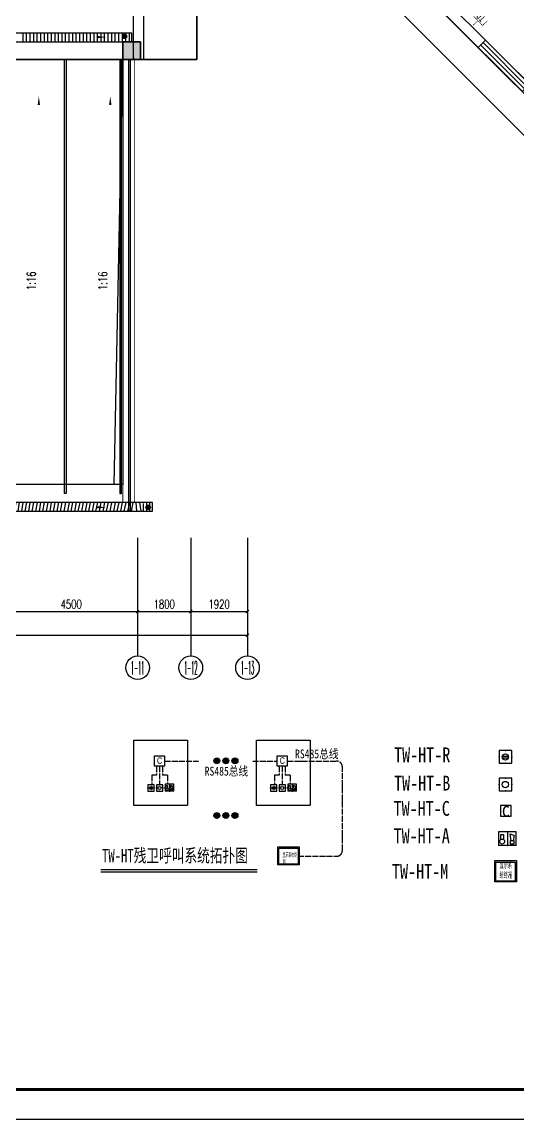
# Model space of a CAD drawing. Extents: x 815029915 to 815825525, y 579155098 to 579748855.
# Drawn here: x 815484574 to 815501371, y 579530109 to 579567274 of the extents above; entities that cross this region are included whole.
import ezdxf
from ezdxf.enums import TextEntityAlignment as Align

# ---------------------------------------------------------------- set-up
doc = ezdxf.new("R2010")
doc.units = 0
doc.header["$LTSCALE"] = 100
doc.header["$MEASUREMENT"] = 0
doc.linetypes.add('DASH', pattern=[0.35, 0.25, -0.1])
doc.linetypes.add('DOTE', pattern=[2.4200000000000004, 2, -0.2, 0.02, -0.2])
for name, color, linetype in [('AXIS', 3, 'Continuous'), ('AXIS_TEXT', 7, 'Continuous'), ('COLUMN', 9, 'Continuous'), ('DIM_SYMB', 3, 'Continuous'), ('DN_F', 50, 'Continuous'), ('E-TEXT-PLAN-DER', 7, 'Continuous'), ('EQUIP-照明', 3, 'Continuous'), ('GROUND', 2, 'Continuous'), ('LVTRY', 6, 'Continuous'), ('PUB_TEXT', 7, 'Continuous'), ('STAIR', 2, 'Continuous'), ('T-EQUP-COMM', 7, 'Continuous'), ('WALL', 9, 'Continuous'), ('WINDOW', 4, 'Continuous'), ('WIRE-控制', 1, 'DOTE'), ('ZG-图框层', 4, 'Continuous'), ('zm', 1, 'Continuous'), ('电气标注', 2, 'Continuous')]:
    doc.layers.add(name, color=color, linetype=linetype)
doc.layers.add('柱填充', color=9, linetype='Continuous', lineweight=18)
doc.layers.add('砼柱', color=2, linetype='Continuous', lineweight=35)
doc.styles.add('-宋体', font='', dxfattribs={"width": 0.8})
doc.styles.add('-黑体', font='', dxfattribs={"width": 0.8})
doc.styles.add('_TCH_AXIS', font='COMPLEX', dxfattribs={"bigfont": 'GBCBIG'})
doc.styles.add('_TCH_DIM', font='SIMPLEX', dxfattribs={"bigfont": 'GBCBIG'})
doc.styles.add('_TCH_DIM_T3', font='SIMPLEX', dxfattribs={"width": 0.7058823529411765, "bigfont": 'GBCBIG'})
doc.styles.add('COMPLEX', font='COMPLEX')
doc.styles.add('CWSWS', font='cwsws.shx', dxfattribs={"width": 0.7, "bigfont": 'GBHZFS.shx'})
doc.styles.add('HZ', font='', dxfattribs={"width": 0.8})
doc.styles.add('HZTXT', font='SIMPLEX', dxfattribs={"width": 0.8, "height": 300, "bigfont": 'HZTXT'})
doc.styles.add('IDQSTYLE', font='txt.shx', dxfattribs={"width": 0.7, "bigfont": 'hztxt.shx'})
doc.styles.add('ST', font='')
doc.styles.get("Standard").update_dxf_attribs({"font": 'gbenor.shx', "bigfont": 'gbcbig.shx'})
doc.styles.add('宋体', font='', dxfattribs={"width": 0.8})
doc.styles.get('-宋体').set_extended_font_data('SimSun')
doc.styles.get('-黑体').set_extended_font_data('SimHei')
doc.styles.get('HZ').set_extended_font_data('SimHei')
doc.styles.get('ST').set_extended_font_data('SimSun')
doc.styles.get('宋体').set_extended_font_data('SimSun')
doc.dimstyles.new('_TCH_ARCH-100', dxfattribs={"dimscale": 100, "dimtxt": 2.975, "dimasz": 1, "dimexe": 2.5, "dimexo": 3, "dimgap": 1, "dimtad": 1, "dimdec": 0, "dimzin": 0, "dimdsep": 46, "dimtxsty": '_TCH_DIM_T3', "dimblk": 'ARCHTICK', "dimcen": 0.09, "dimclrt": 7, "dimazin": 2, "dimtfac": 1, "dimtdec": 0, "dimtix": 1, "dimtmove": 2, "dimatfit": 3, "dimfxl": 0, "dimtolj": 1, "dimtzin": 0, "dimarcsym": 0})

# ---------------------------------------------------------------- blocks, each defined once
blk = doc.blocks.new('HC000923')
at = {"color": 0, "linetype": 'Continuous', "const_width": 0.2}
for points in [[(-2.500000000000057, 5), (-2.500000000000057, 2.5), (2.499999999999943, 2.5), (2.499999999999943, 5)], [(0, 2.5), (0, 0)]]:
    blk.add_lwpolyline(points, dxfattribs=at)
at = {"color": 0, "style": 'IDQSTYLE', "width": 0.7}
blk.add_attdef('TP', (-1.278089025318932, 3.025143139097395), '', height=2.5, dxfattribs=at)
at = {"layer": 'E-TEXT-PLAN-DER', "color": 0, "style": 'IDQSTYLE', "width": 0.7}
blk.add_attdef('PSFHATT', (4.499999999999943, 0), '', height=2.5, dxfattribs=at)
blk = doc.blocks.new('$equip$00001233')
for p, q in [((0.357142857144936, 0.714285714286234), (-0.357142857144936, 0.714285714286234)), ((-0.357142857144936, 0.714285714286234), (-0.357142857144936, 0)), ((0.357142857144936, 0), (0.357142857144936, 0.714285714286234)), ((-0.357142857144936, 0), (0.357142857144936, 0))]:
    blk.add_line(p, q)
blk.add_circle((0, 0.357142857144936), 0.178571428571375)
at = {"layer": 'EQUIP-照明'}
for p in [(0, 0.714285714286234), (-0.357142857144936, 0.357142857144936), (0, 0), (0.357142857144936, 0.357142857144936)]:
    blk.add_point(p, dxfattribs=at)
at = {"layer": 'EQUIP-照明', "flags": 9}
blk.add_attdef('A', (0, 0), '', height=2e-05, dxfattribs=at)
blk = doc.blocks.new('$lvtry$00000171')
for p, q in [((-74.24621202462731, 10.60660171788186), (-10.60660171788186, 74.24621202462731)), ((-69.81875867368217, -27.39235180270043), (27.39235180242758, 69.81875867368217)), ((-53.03300858900184, -53.03300858886359), (53.03300858900184, 53.03300858886359)), ((-27.39235180242758, -69.81875867368217), (69.81875867368217, 27.39235180270043)), ((10.60660171788186, -74.24621202462731), (74.24621202462731, -10.60660171788186))]:
    blk.add_line(p, q)
blk.add_circle((0, 0), 75)
blk.add_point((0, 0))
blk = doc.blocks.new('$TCHSYS$WIN2D')
for p, q in [((-0.5, 0.5), (0.5, 0.5)), ((-0.5, 0.5), (-0.4999999999999999, -0.5)), ((0.5, 0.5), (0.4999999999999998, -0.5)), ((0.5, 0.1666666666666666), (-0.5, 0.1666666666666666)), ((0.5, -0.1666666666666667), (-0.5, -0.1666666666666667)), ((-0.4999999999999999, -0.5), (0.5, -0.5))]:
    blk.add_line(p, q)
blk = doc.blocks.new('_ArchTick')
at = {"color": 0, "linetype": 'ByBlock', "const_width": 0.4}
blk.add_lwpolyline([(-0.5, -0.5), (0.5, 0.5)], dxfattribs=at)
blk = doc.blocks.new('*D413')
at = {"layer": 'AXIS', "color": 0, "lineweight": -2, "transparency": 16777216}
for p, q in [((815498007.9579977, 579597697.8654209), (815500306.0550365, 579599995.9624598)), ((815500129.2783413, 579599819.1857646), (815537605.9377444, 579562342.5263617)), ((815535484.6174008, 579560221.2060181), (815537782.7144396, 579562519.303057))]:
    blk.add_line(p, q, dxfattribs=at)
at = {"layer": 'Defpoints', "color": 0, "transparency": 16777216}
for p in [(815497795.8259634, 579597485.7333866), (815537605.9377444, 579562342.5263617), (815535272.4853665, 579560009.0739838)]:
    blk.add_point(p, dxfattribs=at)
at = {"layer": 'AXIS', "color": 0, "lineweight": -2, "transparency": 16777216, "xscale": 100, "yscale": 100, "zscale": 100}
for p, rotation in [((815500129.2783413, 579599819.1857646), 135.0000000001822), ((815537605.9377444, 579562342.5263617), 315.0000000001822)]:
    blk.add_blockref('_ArchTick', p, dxfattribs=dict(at, rotation=rotation))
at = {"layer": 'AXIS', "color": 7, "transparency": 16777216, "insert": (815519043.5008546, 579581256.7488749), "char_height": 297.5, "attachment_point": 5, "rotation": 315.0000000001822, "style": '_TCH_DIM_T3'}
blk.add_mtext('\\A1;53000', dxfattribs=at)
blk = doc.blocks.new('_AXISO')
blk.add_circle((0, 0), 0.5)
at = {"layer": 'AXIS_TEXT', "style": 'COMPLEX', "width": 1.041666666666667}
blk.add_attdef('A', text='', height=0.56, dxfattribs=at).set_placement((-0.25, -0.28), (0.25, -0.28), align=Align.FIT)
blk = doc.blocks.new('*D460')
at = {"layer": 'AXIS', "color": 0, "lineweight": -2, "transparency": 16777216}
for p, q in [((815432790.5915066, 579549499.5898156), (815432790.5915066, 579546249.5898156)), ((815492210.5915066, 579549499.5898156), (815492210.5915066, 579546249.5898156)), ((815432790.5915066, 579546499.5898156), (815492210.5915066, 579546499.5898156))]:
    blk.add_line(p, q, dxfattribs=at)
at = {"layer": 'Defpoints', "color": 0, "transparency": 16777216}
for p in [(815432790.5915066, 579549799.5898156), (815492210.5915066, 579549799.5898156), (815492210.5915066, 579546499.5898156)]:
    blk.add_point(p, dxfattribs=at)
at = {"layer": 'AXIS', "color": 0, "lineweight": -2, "transparency": 16777216, "xscale": 100, "yscale": 100, "zscale": 100, "rotation": 180}
blk.add_blockref('_ArchTick', (815432790.5915066, 579546499.5898156), dxfattribs=at)
at = {"layer": 'AXIS', "color": 0, "lineweight": -2, "transparency": 16777216, "xscale": 100, "yscale": 100, "zscale": 100}
blk.add_blockref('_ArchTick', (815492210.5915066, 579546499.5898156), dxfattribs=at)
at = {"layer": 'AXIS', "color": 7, "transparency": 16777216, "insert": (815462500.5915066, 579546748.3398156), "char_height": 297.5, "attachment_point": 5, "style": '_TCH_DIM_T3'}
blk.add_mtext('\\A1;59420', dxfattribs=at)
blk = doc.blocks.new('*D471')
at = {"layer": 'AXIS', "color": 0, "lineweight": -2, "transparency": 16777216}
for p, q in [((815483990.5915066, 579549499.5898156), (815483990.5915066, 579547049.5898156)), ((815488490.5915066, 579549499.5898156), (815488490.5915066, 579547049.5898156)), ((815483990.5915066, 579547299.5898156), (815488490.5915066, 579547299.5898156))]:
    blk.add_line(p, q, dxfattribs=at)
at = {"layer": 'Defpoints', "color": 0, "transparency": 16777216}
for p in [(815483990.5915066, 579549799.5898156), (815488490.5915066, 579549799.5898156), (815488490.5915066, 579547299.5898156)]:
    blk.add_point(p, dxfattribs=at)
at = {"layer": 'AXIS', "color": 0, "lineweight": -2, "transparency": 16777216, "xscale": 100, "yscale": 100, "zscale": 100, "rotation": 180}
blk.add_blockref('_ArchTick', (815483990.5915066, 579547299.5898156), dxfattribs=at)
at = {"layer": 'AXIS', "color": 0, "lineweight": -2, "transparency": 16777216, "xscale": 100, "yscale": 100, "zscale": 100}
blk.add_blockref('_ArchTick', (815488490.5915066, 579547299.5898156), dxfattribs=at)
at = {"layer": 'AXIS', "color": 7, "transparency": 16777216, "insert": (815486240.5915066, 579547548.3398156), "char_height": 297.5, "attachment_point": 5, "style": '_TCH_DIM_T3'}
blk.add_mtext('\\A1;4500', dxfattribs=at)
blk = doc.blocks.new('*D472')
at = {"layer": 'AXIS', "color": 0, "lineweight": -2, "transparency": 16777216}
for p, q in [((815488490.5915066, 579549499.5898156), (815488490.5915066, 579547049.5898156)), ((815490290.5915066, 579549499.5898156), (815490290.5915066, 579547049.5898156)), ((815488490.5915066, 579547299.5898156), (815490290.5915066, 579547299.5898156))]:
    blk.add_line(p, q, dxfattribs=at)
at = {"layer": 'Defpoints', "color": 0, "transparency": 16777216}
for p in [(815488490.5915066, 579549799.5898156), (815490290.5915066, 579549799.5898156), (815490290.5915066, 579547299.5898156)]:
    blk.add_point(p, dxfattribs=at)
at = {"layer": 'AXIS', "color": 0, "lineweight": -2, "transparency": 16777216, "xscale": 100, "yscale": 100, "zscale": 100, "rotation": 180}
blk.add_blockref('_ArchTick', (815488490.5915066, 579547299.5898156), dxfattribs=at)
at = {"layer": 'AXIS', "color": 0, "lineweight": -2, "transparency": 16777216, "xscale": 100, "yscale": 100, "zscale": 100}
blk.add_blockref('_ArchTick', (815490290.5915066, 579547299.5898156), dxfattribs=at)
at = {"layer": 'AXIS', "color": 7, "transparency": 16777216, "insert": (815489390.5915066, 579547548.3398156), "char_height": 297.5, "attachment_point": 5, "style": '_TCH_DIM_T3'}
blk.add_mtext('\\A1;1800', dxfattribs=at)
blk = doc.blocks.new('*D473')
at = {"layer": 'AXIS', "color": 0, "lineweight": -2, "transparency": 16777216}
for p, q in [((815490290.5915066, 579549499.5898156), (815490290.5915066, 579547049.5898156)), ((815492210.5915066, 579549499.5898156), (815492210.5915066, 579547049.5898156)), ((815490290.5915066, 579547299.5898156), (815492210.5915066, 579547299.5898156))]:
    blk.add_line(p, q, dxfattribs=at)
at = {"layer": 'Defpoints', "color": 0, "transparency": 16777216}
for p in [(815490290.5915066, 579549799.5898156), (815492210.5915066, 579549799.5898156), (815492210.5915066, 579547299.5898156)]:
    blk.add_point(p, dxfattribs=at)
at = {"layer": 'AXIS', "color": 0, "lineweight": -2, "transparency": 16777216, "xscale": 100, "yscale": 100, "zscale": 100, "rotation": 180}
blk.add_blockref('_ArchTick', (815490290.5915066, 579547299.5898156), dxfattribs=at)
at = {"layer": 'AXIS', "color": 0, "lineweight": -2, "transparency": 16777216, "xscale": 100, "yscale": 100, "zscale": 100}
blk.add_blockref('_ArchTick', (815492210.5915066, 579547299.5898156), dxfattribs=at)
at = {"layer": 'AXIS', "color": 7, "transparency": 16777216, "insert": (815491250.5915066, 579547548.3398156), "char_height": 297.5, "attachment_point": 5, "style": '_TCH_DIM_T3'}
blk.add_mtext('\\A1;1920', dxfattribs=at)
blk = doc.blocks.new('ll')
at = {"layer": 'ZG-图框层'}
blk.add_lwpolyline([(815136770.1334051, 579524219.957026), (815255670.1334051, 579524219.957026), (815255670.1334051, 579608319.957026), (815136770.1334051, 579608319.957026)], close=True, dxfattribs=at)

msp = doc.modelspace()

# ---------------------------------------------------------------- hatches: boundary and pattern name
h = msp.add_hatch()
h.set_pattern_fill('玻璃', color=252, scale=100, angle=90)
h.set_pattern_definition([(90, (348733.370954752, 128653.0770791769), (-120, 7.34788079488412e-15), [])])
h.paths.add_polyline_path([(815488690.4394103, 579550699.5898156), (815488690.4394103, 579550999.5898157), (815488369.8094122, 579550999.5898156), (815488369.8094122, 579550699.5898156)])
h.paths.add_polyline_path([(815469990.5915066, 579550999.5898156), (815469990.5915066, 579550699.5898156), (815488390.5915066, 579550699.5898156), (815488390.5915066, 579550999.5898156)])
h.paths.add_polyline_path([(815488636.0877846, 579550699.5898156), (815488990.4394103, 579550699.5898156), (815488990.4394103, 579550999.5898156), (815488636.0877846, 579550999.5898156)], flags=16)
at = {"layer": 'PUB_TEXT'}
h = msp.add_hatch(color=256, dxfattribs=at)
edge = h.paths.add_edge_path()
edge.add_arc((815491171.9952432, 579542243.8030602), 100, 0, 360)
h = msp.add_hatch(color=256, dxfattribs=at)
edge = h.paths.add_edge_path()
edge.add_arc((815491478.9204873, 579542243.8030602), 100, 0, 360)
h = msp.add_hatch(color=256, dxfattribs=at)
edge = h.paths.add_edge_path()
edge.add_arc((815491785.8457314, 579542243.8030602), 100, 0, 360)
h = msp.add_hatch(color=256, dxfattribs=at)
edge = h.paths.add_edge_path()
edge.add_arc((815491171.9952432, 579540390.7132374), 100, 0, 360)
h = msp.add_hatch(color=256, dxfattribs=at)
edge = h.paths.add_edge_path()
edge.add_arc((815491478.9204873, 579540390.7132374), 100, 0, 360)
h = msp.add_hatch(color=256, dxfattribs=at)
edge = h.paths.add_edge_path()
edge.add_arc((815491785.8457314, 579540390.7132374), 100, 0, 360)
at = {"layer": '柱填充', "lineweight": 18}
msp.add_hatch(color=250, dxfattribs=at).paths.add_polyline_path([(815488590.5915066, 579566599.5898156), (815487990.5915066, 579566599.5898156), (815487990.5915066, 579565999.5898156), (815488590.5915066, 579565999.5898156)])

# ---------------------------------------------------------------- linework, layer by layer
for p, q in [((815490490.5915066, 579565999.5898156), (815490490.5915066, 579575941.0111719)), ((815490490.5915066, 579575941.0111719), (815512079.3829436, 579554352.2197345)), ((815490490.5915066, 579569583.5781702), (815490490.5915066, 579565999.5898156)), ((815488290.5915066, 579566899.5898156), (815470990.5915066, 579566899.5898156)), ((815488290.5915066, 579566599.5898156), (815488290.5915066, 579566899.5898156)), ((815470990.5915066, 579566599.5898156), (815488290.5915066, 579566599.5898156)), ((815469190.5915066, 579565999.5898156), (815490490.5915066, 579565999.5898156)), ((815490490.5915066, 579565999.5898156), (815488690.5915066, 579565999.5898156))]:
    msp.add_line(p, q)
at = {"color": 252, "linetype": 'Continuous'}
for p, q in [((815484613.3709548, 579566599.5898156), (815484613.3709548, 579566899.5898156)), ((815484733.3709548, 579566599.5898156), (815484733.3709548, 579566899.5898156)), ((815484853.3709548, 579566599.5898156), (815484853.3709548, 579566899.5898156)), ((815484973.3709548, 579566599.5898156), (815484973.3709548, 579566899.5898156)), ((815485093.3709548, 579566599.5898156), (815485093.3709548, 579566899.5898156)), ((815485213.3709548, 579566599.5898156), (815485213.3709548, 579566899.5898156)), ((815485333.3709548, 579566599.5898156), (815485333.3709548, 579566899.5898156)), ((815485453.3709548, 579566599.5898156), (815485453.3709548, 579566899.5898156)), ((815485573.3709548, 579566599.5898156), (815485573.3709548, 579566899.5898156)), ((815485693.3709548, 579566599.5898156), (815485693.3709548, 579566899.5898156)), ((815485813.3709548, 579566599.5898156), (815485813.3709548, 579566899.5898156)), ((815485933.3709548, 579566599.5898156), (815485933.3709548, 579566899.5898156)), ((815486053.3709548, 579566599.5898156), (815486053.3709548, 579566899.5898156)), ((815486173.3709548, 579566599.5898156), (815486173.3709548, 579566899.5898156)), ((815486293.3709548, 579566599.5898156), (815486293.3709548, 579566899.5898156)), ((815486413.3709548, 579566599.5898156), (815486413.3709548, 579566899.5898156)), ((815486533.3709548, 579566599.5898156), (815486533.3709548, 579566899.5898156)), ((815486653.3709548, 579566599.5898156), (815486653.3709548, 579566899.5898156)), ((815486773.3709548, 579566599.5898156), (815486773.3709548, 579566899.5898156)), ((815486893.3709548, 579566599.5898156), (815486893.3709548, 579566899.5898156)), ((815487013.3709548, 579566599.5898156), (815487013.3709548, 579566899.5898156)), ((815487133.3709548, 579566599.5898156), (815487133.3709548, 579566899.5898156)), ((815487253.3709548, 579566599.5898156), (815487253.3709548, 579566899.5898156)), ((815487373.3709548, 579566599.5898156), (815487373.3709548, 579566899.5898156)), ((815487493.3709548, 579566599.5898156), (815487493.3709548, 579566899.5898156)), ((815487613.3709548, 579566599.5898156), (815487613.3709548, 579566899.5898156)), ((815487733.3709548, 579566599.5898156), (815487733.3709548, 579566899.5898156)), ((815487853.3709548, 579566599.5898156), (815487853.3709548, 579566899.5898156)), ((815487973.3709548, 579566599.5898156), (815487973.3709548, 579566899.5898156)), ((815488093.3709548, 579566599.5898156), (815488093.3709548, 579566899.5898156)), ((815488213.3709548, 579566599.5898156), (815488213.3709548, 579566899.5898156))]:
    msp.add_line(p, q, dxfattribs=at)
at = {"color": 2}
msp.add_line((815488590.5915066, 579565999.5898156), (815482090.5915066, 579565999.5898156), dxfattribs=at)
for points in [[(815486068.0915066, 579565999.5898156), (815486068.0915066, 579560938.9241028), (815486068.0915066, 579551299.5898156), (815486018.0915066, 579551299.5898156), (815486018.0915066, 579560938.9241028), (815486018.0915066, 579565999.5898156)], [(815487890.5915066, 579565999.5898156), (815487890.5915066, 579551938.9241028), (815487890.5915066, 579551299.5898156), (815487940.5915066, 579551299.5898156), (815487940.5915066, 579551938.9241028), (815487940.5915066, 579565999.5898156)], [(815488240.5915066, 579565999.5898156), (815488240.5915066, 579562499.5898156), (815488240.5915066, 579550699.5898156), (815488190.5915066, 579550699.5898156), (815488190.5915066, 579562499.5898156), (815488190.5915066, 579565999.5898156)]]:
    msp.add_lwpolyline(points, dxfattribs=at)
at = {"color": 2, "const_width": 30}
for points in [[(815487990.5915066, 579566049.5898156), (815487990.5915066, 579550999.5898156)], [(815488390.5915066, 579566049.5898156), (815488390.5915066, 579550999.5898156)], [(815487990.5915066, 579550999.5898156), (815488390.5915066, 579550999.5898156)]]:
    msp.add_lwpolyline(points, dxfattribs=at)
for points in [[(815488990.4394103, 579550699.5898156), (815488990.4394103, 579550999.5898156), (815469990.5915066, 579550999.5898156), (815469990.5915066, 579550699.5898156)], [(815493232.8844084, 579539327.7492574), (815493964.8183732, 579539327.7492574), (815493964.8183732, 579538720.4695654), (815493232.8844084, 579538720.4695654)], [(815493272.0329068, 579539280.2430791), (815493923.1817374, 579539280.2430791), (815493923.1817374, 579538742.8666445), (815493272.0329068, 579538742.8666445)], [(815500584.2777953, 579538862.779068), (815501316.21176, 579538862.779068), (815501316.21176, 579538142.4993759), (815500584.2777953, 579538142.4993759)], [(815500623.4262937, 579538815.2728896), (815501274.5751243, 579538815.2728896), (815501274.5751243, 579538164.8964549), (815500623.4262937, 579538164.8964549)]]:
    msp.add_lwpolyline(points, close=True)
at = {"layer": 'AXIS'}
for p, q in [((815488490.5915066, 579549799.5898156), (815488490.5915066, 579545799.5898156)), ((815490290.5915066, 579549799.5898156), (815490290.5915066, 579545799.5898156)), ((815492210.5915066, 579549799.5898156), (815492210.5915066, 579545799.5898156))]:
    msp.add_line(p, q, dxfattribs=at)
at = {"layer": 'COLUMN'}
msp.add_lwpolyline([(815487990.5915066, 579565999.5898156), (815488590.5915066, 579565999.5898156), (815488590.5915066, 579566599.5898156), (815487990.5915066, 579566599.5898156)], close=True, dxfattribs=at)
at = {"layer": 'DIM_SYMB'}
for points in [[(815481283.605022, 579566760.2430223, 0, 0, 0), (815487426.6713026, 579566760.2430223, 0, 80.00000000000001, 0), (815487126.6713026, 579566760.2430223, 0, 0, 0)], [(815485145.8100548, 579552288.4211411, 0, 0, 0), (815485145.8100548, 579564759.977804, 0, 80.00000000000001, 0), (815485145.8100548, 579564459.977804, 0, 0, 0)], [(815487564.9211053, 579552288.4211411, 0, 0, 0), (815487564.9211053, 579564759.977804, 0, 80.00000000000001, 0), (815487564.9211053, 579564459.977804, 0, 0, 0)], [(815481283.605022, 579550830.0984869, 0, 0, 0), (815487426.6713026, 579550830.0984869, 0, 80.00000000000001, 0), (815487126.6713026, 579550830.0984869, 0, 0, 0)]]:
    msp.add_lwpolyline(points, format="xyseb", dxfattribs=at)
at = {"layer": 'DN_F'}
for points in [[(815489058.6932259, 579542062.5031404), (815489058.6932259, 579542408.1031405), (815489404.2932259, 579542408.1031405), (815489404.2932259, 579542062.5031404)], [(815493212.6576157, 579542062.5031404), (815493212.6576157, 579542408.1031405), (815493558.2576157, 579542408.1031405), (815493558.2576157, 579542062.5031404)]]:
    msp.add_lwpolyline(points, close=True, dxfattribs=at)
at = {"layer": 'EQUIP-照明'}
for p, q in [((815500839.8596158, 579542406.6370457), (815501045.5739015, 579542406.6370457)), ((815500839.8596158, 579542346.6370457), (815501045.5739015, 579542346.6370457)), ((815489721.136083, 579541448.811574), (815489421.136083, 579541448.811574)), ((815489421.136083, 579541448.811574), (815489421.136083, 579541219.5170668)), ((815489460.296345, 579541319.9235003), (815489460.296345, 579541405.4349425)), ((815489460.296345, 579541405.4349425), (815489505.296345, 579541405.4349425)), ((815489505.296345, 579541405.4349425), (815489505.296345, 579541319.9235003)), ((815489571.136083, 579541448.811574), (815489571.136083, 579541219.516221)), ((815489632.6398693, 579541298.2949176), (815489617.6398693, 579541418.2949176)), ((815489617.6398693, 579541418.2949176), (815489683.6398693, 579541388.2949176)), ((815489683.6398693, 579541388.2949176), (815489668.6398693, 579541298.2949176)), ((815489721.136083, 579541219.516221), (815489721.136083, 579541448.811574)), ((815493875.1004728, 579541448.811574), (815493575.1004728, 579541448.811574)), ((815493575.1004728, 579541448.811574), (815493575.1004728, 579541219.5170668)), ((815493614.2607348, 579541319.9235003), (815493614.2607348, 579541405.4349425)), ((815493614.2607348, 579541405.4349425), (815493659.2607348, 579541405.4349425)), ((815493659.2607348, 579541405.4349425), (815493659.2607348, 579541319.9235003)), ((815493725.1004728, 579541448.811574), (815493725.1004728, 579541219.516221)), ((815493786.6042591, 579541298.2949176), (815493771.6042593, 579541418.2949176)), ((815493771.6042593, 579541418.2949176), (815493837.6042591, 579541388.2949176)), ((815493837.6042591, 579541388.2949176), (815493822.6042591, 579541298.2949176)), ((815493875.1004728, 579541219.516221), (815493875.1004728, 579541448.811574)), ((815488894.3503687, 579541341.6590782), (815488997.2075115, 579541341.6590782)), ((815488894.3503687, 579541311.6590782), (815488997.2075115, 579541311.6590782)), ((815489721.136083, 579541219.516221), (815489421.136083, 579541219.516221)), ((815489683.6398693, 579541298.2949176), (815489617.6398693, 579541298.2949176)), ((815489617.6398693, 579541298.2949176), (815489617.6398693, 579541247.2949176)), ((815489617.6398693, 579541247.2949176), (815489683.6398693, 579541247.2949176)), ((815489683.6398693, 579541247.2949176), (815489683.6398693, 579541298.2949176)), ((815493048.3147585, 579541341.6590782), (815493151.1719015, 579541341.6590782)), ((815493048.3147585, 579541311.6590782), (815493151.1719015, 579541311.6590782)), ((815493875.1004728, 579541219.516221), (815493575.1004728, 579541219.516221)), ((815493837.6042591, 579541298.2949176), (815493771.6042593, 579541298.2949176)), ((815493771.6042593, 579541298.2949176), (815493771.6042593, 579541247.2949176)), ((815493771.6042593, 579541247.2949176), (815493837.6042591, 579541247.2949176)), ((815493837.6042591, 579541247.2949176), (815493837.6042591, 579541298.2949176)), ((815501311.3838031, 579539835.6144203), (815500711.3838031, 579539835.6144203)), ((815500711.3838031, 579539835.6144203), (815500711.3838031, 579539377.025406)), ((815500789.7043271, 579539577.8382729), (815500789.7043271, 579539748.8611572)), ((815500789.7043271, 579539748.8611572), (815500879.7043271, 579539748.8611572)), ((815500879.7043271, 579539748.8611572), (815500879.7043271, 579539577.8382729)), ((815501011.3838031, 579539835.6144203), (815501011.3838031, 579539377.0237144)), ((815501134.3913758, 579539534.5811074), (815501104.3913758, 579539774.5811074)), ((815501104.3913758, 579539774.5811074), (815501236.3913758, 579539714.5811074)), ((815501236.3913758, 579539534.5811074), (815501104.3913758, 579539534.5811074)), ((815501104.3913758, 579539534.5811074), (815501104.3913758, 579539432.5811074)), ((815501236.3913758, 579539714.5811074), (815501206.3913758, 579539534.5811074)), ((815501236.3913758, 579539432.5811074), (815501236.3913758, 579539534.5811074)), ((815501311.3838031, 579539377.0237144), (815501311.3838031, 579539835.6144203)), ((815501311.3838031, 579539377.0237144), (815500711.3838031, 579539377.0237144)), ((815501104.3913758, 579539432.5811074), (815501236.3913758, 579539432.5811074))]:
    msp.add_line(p, q, dxfattribs=at)
msp.add_lwpolyline([(815500780.002473, 579540374.7545018), (815501140.002473, 579540374.7545018), (815501140.002473, 579540734.7545018), (815500780.002473, 579540734.7545018)], close=True, dxfattribs=at)
for centre, radius in [((815489482.796345, 579541285.4349425), 41.56143910952432), ((815493636.7607348, 579541285.4349425), 41.56143910952432), ((815500834.7043271, 579539508.8611572), 83.12287821904864)]:
    msp.add_circle(centre, radius, dxfattribs=at)
for p in [(815489571.136083, 579541448.811574), (815493725.1004728, 579541448.811574), (815489415.8001878, 579541328.8085232), (815489571.136083, 579541219.516221), (815493569.7645776, 579541328.8085232), (815493725.1004728, 579541219.516221), (815501011.3838031, 579539835.6144203), (815501011.3838031, 579539377.0237144)]:
    msp.add_point(p, dxfattribs=at)
at = {"layer": 'GROUND'}
for points in [[(815490490.5915066, 579569499.5898156), (815490490.5915066, 579575941.0111719), (815512079.3829439, 579554352.2197345)], [(815491490.5915066, 579569499.5898156), (815491490.5915066, 579573526.7976096), (815510665.1693815, 579554352.2197347)]]:
    msp.add_lwpolyline(points, dxfattribs=at)
at = {"layer": 'PUB_TEXT', "linetype": 'DASH'}
for points in [[(815488358.6620853, 579542940.0613624), (815490174.263051, 579542940.0613624), (815490174.263051, 579540730.4185942), (815488358.6620853, 579540730.4185942)], [(815492512.6264751, 579542940.0613624), (815494328.2274408, 579542940.0613624), (815494328.2274408, 579540730.4185942), (815492512.6264751, 579540730.4185942)]]:
    msp.add_lwpolyline(points, close=True, dxfattribs=at)
at = {"layer": 'PUB_TEXT'}
for centre in [(815491171.9952432, 579542243.8030602), (815491478.9204873, 579542243.8030602), (815491785.8457314, 579542243.8030602), (815491171.9952432, 579540390.7132374), (815491478.9204873, 579540390.7132374), (815491785.8457314, 579540390.7132374)]:
    msp.add_circle(centre, 100, dxfattribs=at)
at = {"layer": 'STAIR'}
for p, q in [((815487990.5915066, 579565999.5898156), (815484140.5915066, 579565999.5898156)), ((815487690.5915066, 579551599.5898156), (815487990.5915066, 579565999.5898156)), ((815487990.5915066, 579565999.5898156), (815487990.5915066, 579551599.5898156)), ((815487990.5915066, 579551599.5898156), (815484140.5915066, 579551599.5898156))]:
    msp.add_line(p, q, dxfattribs=at)
at = {"layer": 'WALL'}
for p, q in [((815505044.125028, 579561882.4523971), (815490396.6575239, 579576529.9199016)), ((815504796.6376547, 579561634.9650238), (815490149.1701505, 579576282.4325283)), ((815488340.5915066, 579569849.5898156), (815488340.5915066, 579565999.5898156)), ((815488690.5915066, 579569499.5898156), (815488690.5915066, 579565999.5898156)), ((815488690.5915066, 579565999.5898156), (815488340.5915066, 579565999.5898156))]:
    msp.add_line(p, q, dxfattribs=at)
at = {"layer": 'WIRE-控制', "linetype": 'DOTE'}
for p, q in [((815489404.2932259, 579542235.3031404), (815490557.1607709, 579542235.3031404)), ((815492386.50416, 579542235.3031404), (815493212.6576157, 579542235.3031404)), ((815493558.2576157, 579542235.3031404), (815495224.2635471, 579542235.3031404)), ((815488970.41746, 579541755.6573572), (815488970.41746, 579541433.8019353)), ((815489131.4932258, 579541755.6573572), (815488970.41746, 579541755.6573572)), ((815489131.4932258, 579542062.5031404), (815489131.4932258, 579541755.6573572)), ((815489231.4932258, 579542062.5031404), (815489231.4932258, 579541433.8019353)), ((815489331.4932258, 579542062.5031404), (815489331.4932258, 579541755.6573572)), ((815489501.014336, 579541755.6573572), (815489331.4932258, 579541755.6573572)), ((815489501.014336, 579541755.6573572), (815489501.014336, 579541448.811574)), ((815493124.3818499, 579541755.6573572), (815493124.3818499, 579541433.8019353)), ((815493285.4576157, 579541755.6573572), (815493124.3818499, 579541755.6573572)), ((815493285.4576157, 579542062.5031404), (815493285.4576157, 579541755.6573572)), ((815493385.4576157, 579542062.5031404), (815493385.4576157, 579541433.8019353)), ((815493485.4576157, 579542062.5031404), (815493485.4576157, 579541755.6573572)), ((815493654.9787258, 579541755.6573572), (815493485.4576157, 579541755.6573572)), ((815493654.9787258, 579541755.6573572), (815493654.9787258, 579541448.811574)), ((815495424.2635471, 579539211.5548618), (815495424.2635471, 579542035.3031404)), ((815493923.1817374, 579539011.5548618), (815495224.2635471, 579539011.5548618))]:
    msp.add_line(p, q, dxfattribs=at)
for centre, start, end in [((815495224.2635471, 579542035.3031404), 0, 90), ((815495224.2635471, 579539211.5548618), 270, 0)]:
    msp.add_arc(centre, 200, start, end, dxfattribs=at)
at = {"layer": 'ZG-图框层'}
msp.add_lwpolyline([(815422962.6293844, 579530109.441802), (815541862.6293844, 579530109.441802), (815541862.6293844, 579614209.441802), (815422962.6293844, 579614209.441802)], close=True, dxfattribs=at)
at = {"layer": 'ZG-图框层', "const_width": 100}
msp.add_lwpolyline([(815425462.6293844, 579531109.441802), (815540862.6293844, 579531109.441802), (815540862.6293844, 579613209.441802), (815425462.6293844, 579613209.441802)], close=True, dxfattribs=at)
at = {"layer": '电气标注', "ltscale": 0.1}
for points in [[(815487243.9715992, 579538560.7308159), (815492537.5466326, 579538560.7308159)], [(815487243.9715992, 579538485.7308159), (815492537.5466326, 579538485.7308159)]]:
    msp.add_lwpolyline(points, dxfattribs=at)
at = {"layer": '砼柱', "color": 3, "lineweight": 35}
msp.add_lwpolyline([(815488590.5915066, 579566599.5898156), (815487990.5915066, 579566599.5898156), (815487990.5915066, 579565999.5898156), (815488590.5915066, 579565999.5898156)], close=True, dxfattribs=at)

# ---------------------------------------------------------------- block references
at = {"layer": 'AXIS'}
ref = msp.add_blockref('_AXISO', (815488490.5915066, 579545399.5898156), dxfattribs=dict(at, xscale=800, yscale=800, zscale=800))
ref.add_attrib('A', '1-11', dxfattribs={"color": 7, "height": 452.5483399680001, "style": '_TCH_AXIS', "width": 0.3230769231584287}).set_placement((815488264.3173366, 579545173.3156456), (815488716.8656766, 579545173.3156456), align=Align.FIT)
ref = msp.add_blockref('_AXISO', (815490290.5915066, 579545399.5898156), dxfattribs=dict(at, xscale=800, yscale=800, zscale=800))
ref.add_attrib('A', '1-12', dxfattribs={"color": 7, "height": 452.5483399680001, "style": '_TCH_AXIS', "width": 0.3000000000756837}).set_placement((815490064.3173366, 579545173.3156456), (815490516.8656766, 579545173.3156456), align=Align.FIT)
ref = msp.add_blockref('_AXISO', (815492210.5915066, 579545399.5898156), dxfattribs=dict(at, xscale=800, yscale=800, zscale=800))
ref.add_attrib('A', '1-13', dxfattribs={"color": 7, "height": 452.5483399680001, "style": '_TCH_AXIS', "width": 0.3000000000756837}).set_placement((815491984.3173366, 579545173.3156456), (815492436.8656766, 579545173.3156456), align=Align.FIT)
at = {"layer": 'EQUIP-照明'}
for p, xscale, yscale, zscale in [((815500942.7167587, 579542162.3513315), 600, 600, 600), ((815488945.7789402, 579541219.516221), 300, 300, 300), ((815489231.4932258, 579541219.516221), 300, 300, 300), ((815493099.74333, 579541219.516221), 300, 300, 300), ((815493385.4576157, 579541219.516221), 300, 300, 300), ((815500942.7167587, 579541227.2936258), 600, 600, 600)]:
    msp.add_blockref('$equip$00001233', p, dxfattribs=dict(at, xscale=xscale, yscale=yscale, zscale=zscale))
at = {"layer": 'LVTRY'}
for p in [(815488049.4170976, 579566785.0959175), (815488846.0190085, 579550832.7336124)]:
    msp.add_blockref('$lvtry$00000171', p, dxfattribs=at)
at = {"layer": 'T-EQUP-COMM', "color": 4}
ref = msp.add_blockref('HC000923', (815499848.4012184, 579567162.2051834), dxfattribs=dict(at, xscale=-90.00000000000001, yscale=90.00000000000001, zscale=90, rotation=313.5975761419014))
ref.add_attrib('TP', 'TP', (815500279.694292, 579567414.0508708), dxfattribs={"color": 0, "height": 225, "rotation": 133.5975813955989, "style": '-宋体', "width": 0.7})
at = {"layer": 'WINDOW', "xscale": -2100, "yscale": -350, "zscale": 2100, "rotation": 134.9999999993811}
msp.add_blockref('$TCHSYS$WIN2D', (815500889.4181315, 579565789.6719205), dxfattribs=at)
at = {"layer": 'zm', "color": 1}
msp.add_blockref('ll', (286192.4959793091, 5889.48477602005), dxfattribs=at)

# ---------------------------------------------------------------- texts
at = {"color": 2, "insert": (815493399.0527939, 579539117.116357), "char_height": 144, "width": 524.6447281449101, "attachment_point": 1, "style": 'HZTXT'}
msp.add_mtext('{\\W0.5;显示系统终端}', dxfattribs=at)
at = {"layer": 'DIM_SYMB', "color": 7, "style": '_TCH_DIM', "width": 0.7058823529411765}
for p in [(815485040.8100549, 579558189.1994725), (815487459.9211053, 579558189.1994725)]:
    msp.add_text('1:16', height=297.5, rotation=90.00000000000081, dxfattribs=at).set_placement(p)
at = {"layer": 'DN_F', "style": 'CWSWS', "width": 0.7}
for p in [(815489234.8264388, 579542251.3916322), (815493388.7908286, 579542251.3916322)]:
    msp.add_text('C', height=216, dxfattribs=at).set_placement(p, align=Align.MIDDLE)
at = {"layer": 'EQUIP-照明', "style": 'HZ', "width": 0.8}
msp.add_text('c', height=500, dxfattribs=at).set_placement((815500821.426879, 579540351.3363063))
at = {"layer": 'EQUIP-照明', "flags": 1}
for height, p in [(0.01, (815489571.136083, 579541219.516221)), (0.01, (815493725.1004728, 579541219.516221)), (0.02, (815501011.3838031, 579539377.0237144))]:
    msp.add_attdef('A', text='组合声光报警装置', height=height, dxfattribs=at).set_placement(p, align=Align.MIDDLE_CENTER)
at = {"layer": 'PUB_TEXT', "style": '宋体', "width": 0.8}
for s, p in [('TW-HT-R', (815497173.1953386, 579542197.8508303)), ('TW-HT-B', (815497173.1953386, 579541238.7640691)), ('TW-HT-C', (815497156.1953386, 579540382.515233)), ('TW-HT-A', (815497156.1953386, 579539455.0559233)), ('TW-HT-M', (815497103.1953386, 579538247.9020917))]:
    msp.add_text(s, height=500, dxfattribs=at).set_placement(p)
at = {"layer": 'zm', "insert": (815500745.4461807, 579538810.1461675), "char_height": 200, "width": 524.6447281449101, "attachment_point": 1, "style": 'ST'}
msp.add_mtext('{\\W0.5;显示系统终端}', dxfattribs=at)
at = {"layer": '电气标注'}
for s, height, style, width, p in [('RS485总线', 300, 'HZ', 0.8, (815493820.3753439, 579542328.750178)), ('RS485总线', 300, 'HZ', 0.8, (815490760.8386742, 579541744.1171132)), ('TW-HT残卫呼叫系统拓扑图', 450, '-黑体', 0.7, (815487285.2306161, 579538811.5328238))]:
    msp.add_text(s, height=height, dxfattribs=dict(at, style=style, width=width)).set_placement(p)

# ---------------------------------------------------------------- dimensions: what is measured, and where the dimension line sits
at = {"layer": 'AXIS'}
for p1, p2, distance, picture, middle in [((815497795.8259634, 579597485.7333866), (815535272.4853665, 579560009.0739838), 3299.9999999996817, '*D413', (815519043.5008546, 579581256.7488749)), ((815432790.5915066, 579549799.5898156), (815492210.5915066, 579549799.5898156), -3300, '*D460', (815462500.5915066, 579546748.3398156)), ((815483990.5915066, 579549799.5898156), (815488490.5915066, 579549799.5898156), -2500, '*D471', (815486240.5915066, 579547548.3398156)), ((815488490.5915066, 579549799.5898156), (815490290.5915066, 579549799.5898156), -2500, '*D472', (815489390.5915066, 579547548.3398156)), ((815490290.5915066, 579549799.5898156), (815492210.5915066, 579549799.5898156), -2500, '*D473', (815491250.5915066, 579547548.3398156))]:
    dim = msp.add_aligned_dim(p1=p1, p2=p2, distance=distance, dimstyle='_TCH_ARCH-100', dxfattribs=at)
    dim.commit()
    dim.dimension.update_dxf_attribs({"geometry": picture, "text_midpoint": middle})

doc.saveas('drawing.dxf')
